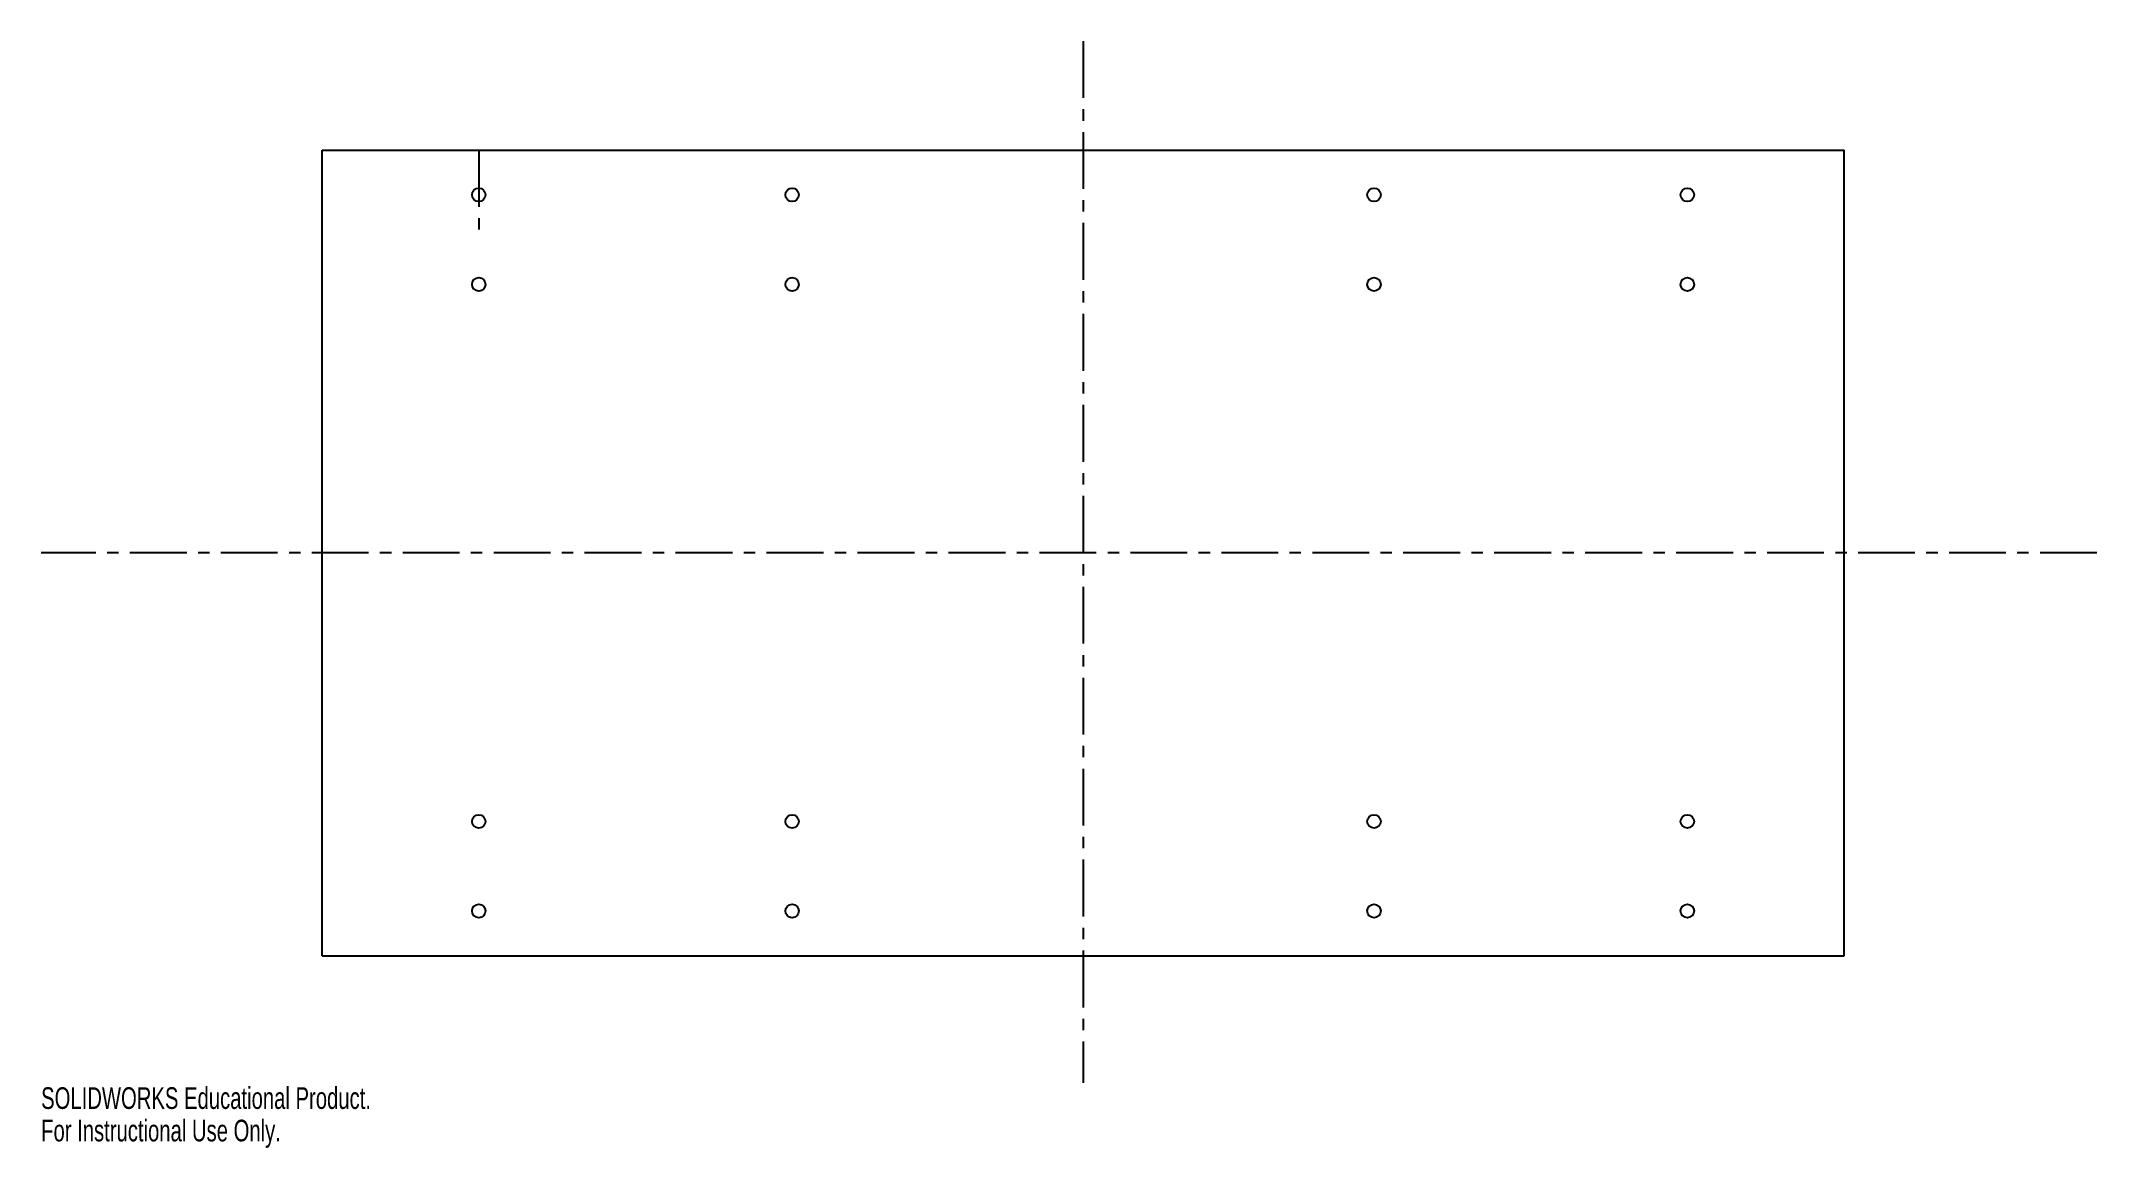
# Model space of a CAD drawing. Header units: millimetres. Extents: x -63 to 396, y -43 to 204.
import ezdxf

# ---------------------------------------------------------------- set-up
doc = ezdxf.new("R2010")
doc.units = ezdxf.units.MM
doc.linetypes.add('CENTERX2', pattern=[20.32, 12.7, -2.54, 2.54, -2.54])
doc.styles.add('SLDTEXTSTYLE0', font='TXT', dxfattribs={"width": 0.7})

msp = doc.modelspace()

# ---------------------------------------------------------------- linework, layer by layer
at = {"color": 7, "linetype": 'CENTERX2'}
for p, q in [((170, 204.35), (170, -28.37)), ((35, 180), (35, 160)), ((396.48, 90), (-62.76, 90))]:
    msp.add_line(p, q, dxfattribs=at)
at = {"color": 7, "linetype": 'Continuous'}
for p, q in [((0, 0), (0, 180)), ((0, 180), (340, 180)), ((340, 0), (340, 180)), ((0, 0), (340, 0))]:
    msp.add_line(p, q, dxfattribs=at)
for centre in [(35, 170), (105, 170), (235, 170), (305, 170), (35, 150), (105, 150), (235, 150), (305, 150), (35, 30), (105, 30), (235, 30), (305, 30), (35, 10), (105, 10), (235, 10), (305, 10)]:
    msp.add_circle(centre, 1.5, dxfattribs=at)

# ---------------------------------------------------------------- texts
at = {"color": 7, "linetype": 'Continuous', "char_height": 4.8336, "attachment_point": 1, "style": 'SLDTEXTSTYLE0'}
for s, insert in [('SOLIDWORKS Educational Product.', (-62.76, -29.39)), ('For Instructional Use Only.', (-62.76, -36.64))]:
    msp.add_mtext(s, dxfattribs=dict(at, insert=insert))

doc.saveas('drawing.dxf')
